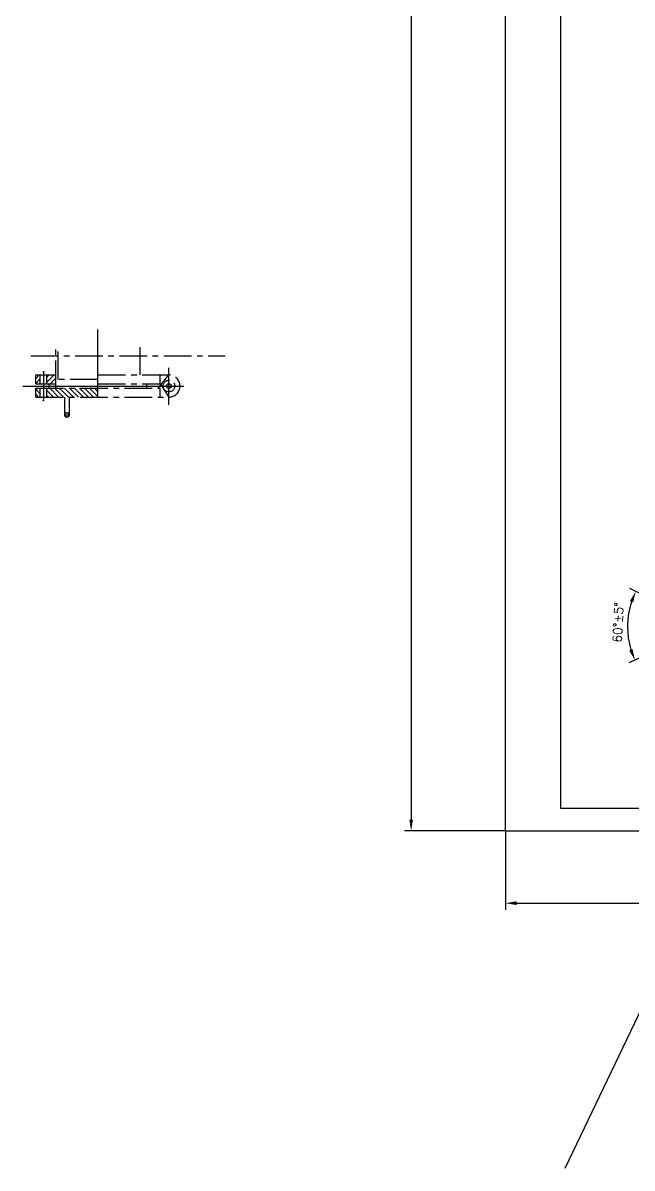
# Model space of a CAD drawing. Extents: x 8550 to 10310, y 662 to 1847.
# Drawn here: x 8643 to 8917, y 662 to 1178 of the extents above; entities that cross this region are included whole.
import ezdxf

# ---------------------------------------------------------------- set-up
doc = ezdxf.new("R2010")
doc.units = 0
doc.header["$LTSCALE"] = 10
doc.header["$MEASUREMENT"] = 0
doc.linetypes.add('CENTER', pattern=[2, 1.25, -0.25, 0.25, -0.25])
doc.linetypes.add('CENTERX2', pattern=[101.6, 63.5, -12.7, 12.7, -12.7])
doc.layers.get('0').update_dxf_attribs({"color": 1, "linetype": 'CENTER'})
doc.layers.get('DEFPOINTS').update_dxf_attribs({"linetype": 'CONTINUOUS'})
doc.layers.add('1', color=2, linetype='CONTINUOUS')
doc.layers.add('2', color=7, linetype='CONTINUOUS')
doc.styles.add('HZ', font='txt', dxfattribs={"bigfont": 'hztxt'})
doc.dimstyles.new('LXPJT1', dxfattribs={"dimtxt": 4, "dimasz": 5, "dimexe": 3, "dimexo": 0.0625, "dimgap": 0.09, "dimtad": 1, "dimdec": 4, "dimzin": 0, "dimdsep": 46, "dimtxsty": 'HZ', "dimcen": 0.09, "dimadec": 0, "dimazin": 0, "dimtfac": 1, "dimtdec": 4, "dimtmove": 2, "dimatfit": 3, "dimfxl": 0, "dimtolj": 1, "dimtzin": 0, "dimarcsym": 0})
doc.dimstyles.new('STANDARD$0', dxfattribs={"dimscale": 2, "dimtxt": 2.5, "dimasz": 2.5, "dimexe": 1.5, "dimexo": 0, "dimgap": 1, "dimtad": 1, "dimdec": 4, "dimdsep": 46, "dimlunit": 6, "dimtxsty": 'Standard', "dimcen": 0, "dimadec": 0, "dimazin": 0, "dimtfac": 1, "dimtdec": 4, "dimtmove": 0, "dimatfit": 1, "dimfxl": 0, "dimtolj": 1, "dimtzin": 0, "dimarcsym": 0})

# ---------------------------------------------------------------- blocks, each defined once
blk = doc.blocks.new('*D55')
at = {"layer": '2', "color": 0, "lineweight": -2}
for p, q in [((8860.36, 814.02), (8860.36, 778.38)), ((9454.36, 814.02), (9454.36, 778.38)), ((8865.36, 781.38), (9449.36, 781.38))]:
    blk.add_line(p, q, dxfattribs=at)
at = {"layer": '2', "color": 0}
for points in [[(8865.36, 782.21), (8865.36, 780.55), (8860.36, 781.38)], [(9449.36, 782.21), (9449.36, 780.55), (9454.36, 781.38)]]:
    blk.add_solid(points, dxfattribs=at)
at = {"layer": 'DEFPOINTS', "color": 0}
for p in [(8860.36, 814.02), (9454.36, 814.02), (9454.36, 781.38)]:
    blk.add_point(p, dxfattribs=at)
at = {"layer": '2', "color": 0, "insert": (9157.36, 785.88), "char_height": 5, "attachment_point": 5}
blk.add_mtext('\\A1;594', dxfattribs=at)
blk = doc.blocks.new('*D56')
at = {"layer": '2', "color": 0, "lineweight": -2}
for p, q in [((8860.36, 1654.02), (8814.81, 1654.02)), ((8817.81, 1649.02), (8817.81, 819.02)), ((8860.36, 814.02), (8814.81, 814.02))]:
    blk.add_line(p, q, dxfattribs=at)
at = {"layer": '2', "color": 0}
for points in [[(8816.97, 1649.02), (8818.64, 1649.02), (8817.81, 1654.02)], [(8816.97, 819.02), (8818.64, 819.02), (8817.81, 814.02)]]:
    blk.add_solid(points, dxfattribs=at)
at = {"layer": 'DEFPOINTS', "color": 0}
for p in [(8860.36, 1654.02), (8817.81, 814.02), (8860.36, 814.02)]:
    blk.add_point(p, dxfattribs=at)
at = {"layer": '2', "color": 0, "insert": (8813.31, 1234.02), "char_height": 5, "attachment_point": 5, "rotation": 90}
blk.add_mtext('\\A1;840', dxfattribs=at)
blk = doc.blocks.new('*D73')
at = {"layer": '2', "color": 0, "lineweight": -2}
for p, q in [((8936.43, 913.43), (8916.35, 923.18)), ((8936.4, 898.98), (8915.94, 889.65))]:
    blk.add_line(p, q, dxfattribs=at)
blk.add_arc((8951.76, 905.98), 36.37, 161.9825, 196.6137, dxfattribs=at)
at = {"layer": '2', "color": 0}
for points in [[(8916.41, 917.54), (8917.95, 916.92), (8919.05, 921.86)], [(8917.69, 895.87), (8916.13, 895.29), (8918.67, 890.9)]]:
    blk.add_solid(points, dxfattribs=at)
at = {"layer": 'DEFPOINTS', "color": 0}
for p in [(8936.49, 913.4), (8946.45, 908.56), (8946.45, 903.56), (8915.72, 901.11), (8936.45, 899)]:
    blk.add_point(p, dxfattribs=at)
at = {"layer": '2', "color": 0, "insert": (8911.13, 907.94), "char_height": 4, "attachment_point": 5, "rotation": 87.2378, "style": 'HZ'}
blk.add_mtext('\\A1;60%%d%%P5%%d', dxfattribs=at)

msp = doc.modelspace()

# ---------------------------------------------------------------- hatches: boundary and pattern name
h = msp.add_hatch()
h.set_pattern_fill('ANSI31', color=256, scale=0.5, angle=90, style=0)
h.set_pattern_definition([(225, (7803.1056, 3043.8621), (-1.122532, 1.122532), [])])
h.paths.add_polyline_path([(8648.59838, 1015.46934), (8650.59838, 1015.46934), (8650.59838, 1019.46934), (8648.59838, 1019.46934)])
h.paths.add_polyline_path([(8657.59838, 1015.46934), (8657.59838, 1019.46934), (8653.59838, 1019.46934), (8653.59838, 1015.46934)])
h = msp.add_hatch()
h.set_pattern_fill('ANSI31', color=256, scale=0.5, style=0)
h.set_pattern_definition([(315, (7803.1056, 3043.8621), (-1.122532, -1.122532), [])])
h.paths.add_polyline_path([(8650.59838, 1009.46934), (8648.59838, 1009.46934), (8648.59838, 1013.46934), (8650.59838, 1013.46934)])
h.paths.add_polyline_path([(8676.59838, 1009.46934), (8653.59838, 1009.46934), (8653.59838, 1013.46934), (8676.59838, 1013.46934)])

# ---------------------------------------------------------------- linework, layer by layer
at = {"color": 2, "linetype": 'CENTERX2'}
for p, q in [((8676.59838, 1009.46934), (8676.59838, 1040.00189)), ((8708.59838, 1006.0565), (8708.59838, 1022.72647)), ((8642.76524, 1014.46934), (8715.27209, 1014.46934))]:
    msp.add_line(p, q, dxfattribs=at)
for p, q in [((8657.59838, 1013.46934), (8657.59838, 1032.23688)), ((8658.59838, 1017.46934), (8658.59838, 1032.23688)), ((8695.59838, 1019.46934), (8695.59838, 1032.23688)), ((8646.27334, 1027.99829), (8734.01628, 1027.99829)), ((8648.59838, 1015.46934), (8648.59838, 1019.46934)), ((8648.59838, 1019.46934), (8657.59838, 1019.46934)), ((8650.59838, 1015.46934), (8650.59838, 1019.46934)), ((8651.82711, 1020.99026), (8652.29123, 1020.63123)), ((8652.29123, 1020.9753), (8651.88699, 1020.55643)), ((8652.09838, 1021.11874), (8652.09838, 1007.66986)), ((8653.59838, 1015.46934), (8653.59838, 1019.46934)), ((8676.59838, 1017.46934), (8657.59838, 1017.46934)), ((8676.59838, 1019.46934), (8708.59838, 1019.46934)), ((8703.6994, 1013.46934), (8708.59838, 1019.46934)), ((8704.59838, 1015.46934), (8704.59838, 1019.46934)), ((8648.59838, 1015.46934), (8657.59838, 1015.46934)), ((8648.59838, 1009.46934), (8648.59838, 1013.46934)), ((8648.59838, 1013.46934), (8704.59838, 1013.46934)), ((8650.59838, 1009.46934), (8650.59838, 1013.46934)), ((8653.59838, 1009.46934), (8653.59838, 1013.46934)), ((8654.59838, 1013.46934), (8654.59838, 1015.46934)), ((8676.59838, 1015.46934), (8704.59838, 1015.46934)), ((8698.59838, 1013.46934), (8698.59838, 1015.46934)), ((8704.59838, 1015.46934), (8708.59838, 1009.46934)), ((8704.59838, 1009.46934), (8704.59838, 1013.46934)), ((8648.59838, 1009.46934), (8708.59838, 1009.46934)), ((8651.82711, 1007.94841), (8652.29123, 1008.30744)), ((8652.29123, 1007.96337), (8651.88699, 1008.38224)), ((8661.59838, 1009.46934), (8661.59838, 1001.46934)), ((8663.59838, 1009.46934), (8663.59838, 1001.46934)), ((8661.59838, 1001.46934), (8663.59838, 1001.46934))]:
    msp.add_line(p, q)
for centre, radius in [((8708.59838, 1014.46934), 2.61123), ((8708.59838, 1014.46934), 1.0368), ((8662.59838, 1001.46934), 1)]:
    msp.add_circle(centre, radius)
for centre, radius, start, end in [((8708.59838, 1014.46934), 5, 270, 90), ((8662.59838, 1001.46934), 1, 180, 0)]:
    msp.add_arc(centre, radius, start, end)
at = {"layer": '1'}
for q in [(8860.36351, 1654.02353), (9454.36351, 814.02353)]:
    msp.add_line((8860.36351, 814.02353), q, dxfattribs=at)
at = {"layer": '2'}
for p, q in [((8887.20589, 661.99873), (9455.12171, 1846.64767)), ((8885.36351, 824.02353), (8885.36351, 1643.9984)), ((9444.34177, 824.02353), (8885.36351, 824.02353))]:
    msp.add_line(p, q, dxfattribs=at)

# ---------------------------------------------------------------- dimensions: what is measured, and where the dimension line sits
dim = msp.add_linear_dim(base=(8817.80571, 814.02353), p1=(8860.36351, 1654.02353), p2=(8860.36351, 814.02353), angle=90, dimstyle='STANDARD$0', dxfattribs=at)
dim.commit()
dim.dimension.update_dxf_attribs({"geometry": '*D56', "text_midpoint": (8813.30571, 1234.02353)})
dim = msp.add_angular_dim_2l(base=(8915.72382, 901.1072), line1=((8946.45232, 908.55811), (8936.48577, 913.39781)), line2=((8946.45232, 903.55811), (8936.45232, 899.00147)), text='60%%d%%P5%%d', dimstyle='LXPJT1', override={"dimadec": 4}, dxfattribs=at)
dim.commit()
dim.dimension.update_dxf_attribs({"geometry": '*D73', "text_midpoint": (8911.13399, 907.93892), "dimtype": 162})
dim = msp.add_linear_dim(base=(9454.36351, 781.37851), p1=(8860.36351, 814.02353), p2=(9454.36351, 814.02353), dimstyle='STANDARD$0', dxfattribs=at)
dim.commit()
dim.dimension.update_dxf_attribs({"geometry": '*D55', "text_midpoint": (9157.36351, 785.87851)})

doc.saveas('drawing.dxf')
